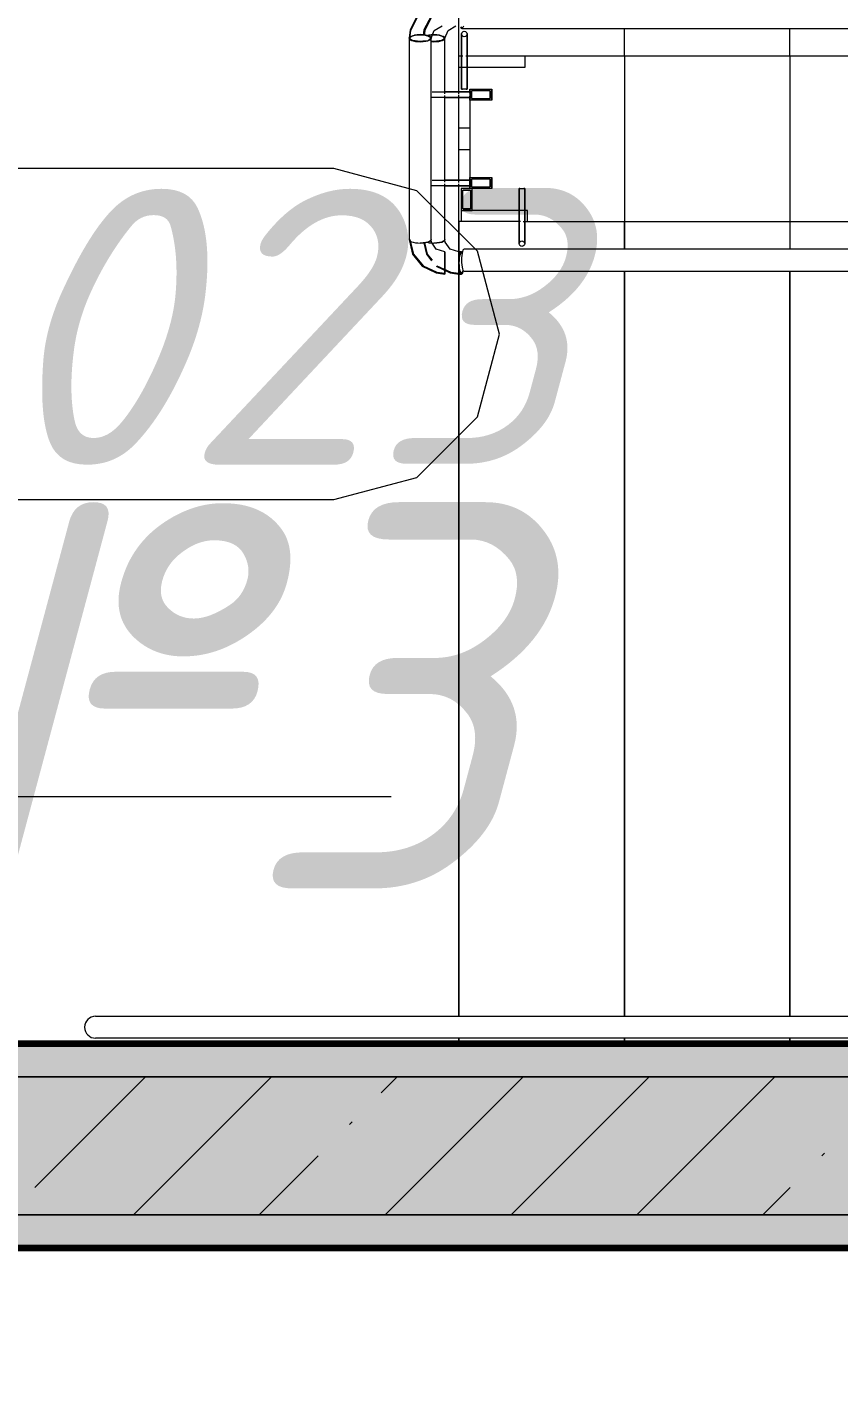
# Model space of a CAD drawing. Header units: millimetres. Extents: x -537608 to 253996, y -217170 to 186033.
# Drawn here: x -271093 to -269623, y 27089 to 29551 of the extents above; entities that cross this region are included whole.
import ezdxf

# ---------------------------------------------------------------- set-up
doc = ezdxf.new("R2010")
doc.units = ezdxf.units.MM
doc.layers.add('16) Лак 1.6м', color=160, linetype='Continuous', lineweight=90)
doc.layers.add('PDF _Геометрия', color=7, linetype='Continuous')
doc.layers.add('PDF _Текст', color=7, linetype='Continuous')
doc.layers.add('PDF _Сплошная заливка', color=7, linetype='Continuous', true_color=0xffffff)
doc.styles.add('PDF ISOCPEUR Italic', font='isocpeui.ttf')

msp = doc.modelspace()

# ---------------------------------------------------------------- hatches: boundary and pattern name
at = {"layer": 'PDF _Сплошная заливка', "true_color": 0x56bc34, "transparency": 33554559}
msp.add_hatch(color=85, dxfattribs=at).paths.add_polyline_path([(-265161.3488, 27649.0007), (-264911.3488, 27649.0007), (-264911.3488, 27709.0035), (-272351.3511, 27709.0035), (-272351.3511, 27649.0007), (-266113.7491, 27649.0007)])
at = {"layer": 'PDF _Сплошная заливка', "transparency": 33554559}
msp.add_hatch(color=256, dxfattribs=at).paths.add_polyline_path([(-265161.3488, 27399.0039), (-265161.3488, 27649.0007), (-272161.3508, 27649.0007), (-272161.3508, 27399.0039), (-266113.7491, 27399.0039)])
at = {"layer": 'PDF _Сплошная заливка', "true_color": 0xff7d7d, "transparency": 33554559}
msp.add_hatch(color=11, dxfattribs=at).paths.add_polyline_path([(-265221.3495, 27339.0011), (-265161.3488, 27339.0011), (-265161.3488, 27399.0039), (-272101.3522, 27399.0039), (-272101.3522, 27339.0011), (-266113.7491, 27339.0011)])

# ---------------------------------------------------------------- linework, layer by layer
at = {"layer": '16) Лак 1.6м'}
for points in [[(-272351.3511, 30799.35), (-272351.3511, 30989.0038), (-265131.349, 30989.0038), (-265131.349, 30799.0034), (-265131.349, 30769.002), (-264971.3501, 30769.002), (-264971.3501, 27709.0035), (-272351.3511, 27709.0035), (-272351.3511, 29149.3516)], [(-272721.3514, 29149.3516), (-272721.3514, 27089.0043), (-272101.3522, 27089.0043), (-272101.3522, 27339.0011), (-265221.3495, 27339.0011), (-265221.3495, 27089.0043), (-264911.3488, 27089.0043)]]:
    msp.add_lwpolyline(points, dxfattribs=at)
at = {"layer": 'PDF _Геометрия', "color": 253, "lineweight": 9, "true_color": 0xaaaaaa}
for p, q in [((-270311.3514, 29499.0043), (-270311.3514, 30939.0036)), ((-270011.3502, 29499.0043), (-270011.3502, 29549.6159)), ((-270011.3502, 29499.0043), (-270011.3502, 29549.6159)), ((-269711.351, 29499.0043), (-269711.351, 29549.7279)), ((-269711.351, 29499.0043), (-269711.351, 29549.7279)), ((-270011.3502, 29499.0043), (-270191.3501, 29499.0043)), ((-269711.351, 29499.0043), (-270011.3502, 29499.0043)), ((-270011.3502, 29499.0043), (-270011.3502, 29199.0031)), ((-270011.3502, 29499.0043), (-270011.3502, 29199.0031)), ((-269411.3498, 29499.0043), (-269711.351, 29499.0043)), ((-269711.351, 29499.0043), (-269711.351, 29199.0031)), ((-269711.351, 29499.0043), (-269711.351, 29199.0031)), ((-270537.571, 29295.1196), (-271737.5718, 29295.1196)), ((-270387.5704, 29254.9238), (-270537.571, 29295.1196)), ((-270277.7632, 29145.1189), (-270387.5704, 29254.9238)), ((-270199.5033, 29199.0031), (-270311.3514, 29199.0031)), ((-270311.3514, 29199.0031), (-270311.3514, 27759.0038)), ((-270311.3514, 27759.0038), (-270311.3514, 29199.0031)), ((-270194.5042, 29199.0031), (-270011.3502, 29199.0031)), ((-270011.3502, 29199.0031), (-269711.351, 29199.0031)), ((-270011.3502, 29148.5034), (-270011.3502, 29199.0031)), ((-270011.3502, 29199.0031), (-270011.3502, 29148.5034)), ((-269711.351, 29199.0031), (-269411.3498, 29199.0031)), ((-269711.351, 29199.0031), (-269711.351, 29148.6928)), ((-269711.351, 29199.0031), (-269711.351, 29148.6928)), ((-270237.5718, 28995.1182), (-270277.7632, 29145.1189)), ((-270011.3502, 27759.0038), (-270011.3502, 29109.5047)), ((-270011.3502, 29109.5047), (-270011.3502, 27759.0038)), ((-269711.351, 27759.0038), (-269711.351, 29109.311)), ((-269711.351, 29109.311), (-269711.351, 27759.0038)), ((-270277.7632, 28845.1176), (-270237.5718, 28995.1182)), ((-270387.5704, 28735.3083), (-270277.7632, 28845.1176)), ((-270537.571, 28695.117), (-270387.5704, 28735.3083)), ((-271737.5718, 28695.117), (-270537.571, 28695.117)), ((-271846.6103, 28157.0851), (-270433.6974, 28157.0851)), ((-270311.3514, 27709.0035), (-270311.3514, 27719.0019)), ((-270311.3514, 27719.0019), (-270311.3514, 27709.0035)), ((-270011.3502, 27709.0035), (-270011.3502, 27719.0019)), ((-270011.3502, 27719.0019), (-270011.3502, 27709.0035)), ((-269711.351, 27709.0035), (-269711.351, 27719.0019)), ((-269711.351, 27719.0019), (-269711.351, 27709.0035)), ((-271063.9468, 27649.0007), (-270958.114, 27649.0007)), ((-270758.1131, 27649.0007), (-269758.1132, 27649.0007))]:
    msp.add_line(p, q, dxfattribs=at)
at = {"layer": 'PDF _Геометрия', "color": 9, "lineweight": 9, "true_color": 0xc0c0c0}
for p, q in [((-270311.3514, 29429.8988), (-270311.3514, 30939.0036)), ((-270311.3514, 29269.8999), (-270311.3514, 29428.1075)), ((-270311.3514, 29199.0031), (-270311.3514, 29267.4842))]:
    msp.add_line(p, q, dxfattribs=at)
at = {"layer": 'PDF _Геометрия', "lineweight": 9}
for p, q in [((-270386.6231, 29571.1369), (-270399.3965, 29546.688)), ((-270398.178, 29545.3876), (-270385.8803, 29569.6901)), ((-270361.623, 29571.1369), (-270374.3964, 29546.688)), ((-270360.8802, 29569.6901), (-270373.1779, 29545.3876)), ((-270355.853, 29545.5684), (-270341.6112, 29553.5386)), ((-270330.8529, 29545.5684), (-270316.6111, 29553.5386)), ((-270307.1231, 29549.5041), (-270308.1198, 29550.9853)), ((-270308.1198, 29550.9853), (-270307.1231, 29549.5041)), ((-270307.6204, 29551.7044), (-270306.5977, 29550.6365)), ((-270306.0724, 29549.0045), (-270307.1231, 29549.5041)), ((-270307.1231, 29549.5041), (-270306.0724, 29549.0045)), ((-270306.5977, 29550.6365), (-270306.0724, 29550.503)), ((-270306.5977, 29550.6365), (-270306.0724, 29550.503)), ((-270306.0724, 29550.503), (-270305.5449, 29550.6365)), ((-270306.0724, 29550.503), (-270305.5449, 29550.6365)), ((-270305.0218, 29549.5041), (-270306.0724, 29549.0045)), ((-270306.0724, 29549.0045), (-266416.6289, 29549.0045)), ((-270305.5449, 29550.6365), (-270304.5244, 29551.7044)), ((-270304.0228, 29550.9853), (-270305.0218, 29549.5041)), ((-270303.1293, 29553.3664), (-270304.0228, 29550.9853)), ((-270399.3965, 29546.688), (-270401.3514, 29531.4493)), ((-270401.3514, 29531.4493), (-270400.6689, 29533.1157)), ((-270400.6689, 29533.1157), (-270401.3514, 29531.4493)), ((-270401.3514, 29531.4493), (-270401.3514, 29166.558)), ((-270401.3514, 29531.4493), (-270400.8498, 29530.0111)), ((-270400.8498, 29530.0111), (-270399.3685, 29528.6505)), ((-270400.6689, 29533.1157), (-270398.671, 29534.6701)), ((-270398.671, 29534.6701), (-270400.6689, 29533.1157)), ((-270399.8508, 29531.4493), (-270398.178, 29545.3876)), ((-270399.8508, 29531.4493), (-270399.22, 29532.9909)), ((-270399.22, 29532.9909), (-270399.8508, 29531.4493)), ((-270399.8508, 29531.4493), (-270399.22, 29529.9036)), ((-270399.22, 29529.9036), (-270399.8508, 29531.4493)), ((-270399.3685, 29528.6505), (-270396.9873, 29527.4276)), ((-270399.22, 29532.9909), (-270397.3727, 29534.429)), ((-270397.3727, 29534.429), (-270399.22, 29532.9909)), ((-270399.22, 29529.9036), (-270397.3727, 29528.4654)), ((-270397.3727, 29528.4654), (-270399.22, 29529.9036)), ((-270397.3727, 29534.429), (-270394.4318, 29535.6649)), ((-270394.4318, 29535.6649), (-270397.3727, 29534.429)), ((-270397.3727, 29528.4654), (-270394.4318, 29527.2339)), ((-270394.4318, 29527.2339), (-270397.3727, 29528.4654)), ((-270396.9873, 29527.4276), (-270393.8204, 29526.4071)), ((-270394.4318, 29535.6649), (-270390.6017, 29536.6121)), ((-270390.6017, 29536.6121), (-270394.4318, 29535.6649)), ((-270394.4318, 29527.2339), (-270390.6017, 29526.2866)), ((-270390.6017, 29526.2866), (-270394.4318, 29527.2339)), ((-270393.8204, 29526.4071), (-270390.0312, 29525.6407)), ((-270386.5262, 29537.6757), (-270391.3509, 29537.0298)), ((-270391.3509, 29537.0298), (-270386.5262, 29537.6757)), ((-270390.6017, 29536.6121), (-270386.1386, 29537.2063)), ((-270386.1386, 29537.2063), (-270390.6017, 29536.6121)), ((-270390.6017, 29526.2866), (-270386.1386, 29525.688)), ((-270386.1386, 29525.688), (-270390.6017, 29526.2866)), ((-270390.0312, 29525.6407), (-270385.8049, 29525.1627)), ((-270381.3504, 29537.8953), (-270386.5262, 29537.6757)), ((-270386.5262, 29537.6757), (-270381.3504, 29537.8953)), ((-270386.1386, 29537.2063), (-270381.3504, 29537.4087)), ((-270381.3504, 29537.4087), (-270386.1386, 29537.2063)), ((-270386.1386, 29525.688), (-270381.3504, 29525.4856)), ((-270381.3504, 29525.4856), (-270386.1386, 29525.688)), ((-270385.8049, 29525.1627), (-270381.3504, 29525.0034)), ((-270376.896, 29537.7316), (-270381.3504, 29537.8953)), ((-270381.3504, 29537.8953), (-270376.1747, 29537.6757)), ((-270381.3504, 29537.4087), (-270376.5623, 29537.2063)), ((-270376.5623, 29537.2063), (-270381.3504, 29537.4087)), ((-270381.3504, 29525.4856), (-270376.5623, 29525.688)), ((-270376.5623, 29525.688), (-270381.3504, 29525.4856)), ((-270381.3504, 29525.0034), (-270376.1747, 29525.223)), ((-270376.1747, 29525.223), (-270381.3504, 29525.0034)), ((-270372.6697, 29537.2537), (-270376.896, 29537.7316)), ((-270376.5623, 29537.2063), (-270372.1014, 29536.6121)), ((-270372.1014, 29536.6121), (-270376.5623, 29537.2063)), ((-270376.5623, 29525.688), (-270372.1014, 29526.2866)), ((-270372.1014, 29526.2866), (-270376.5623, 29525.688)), ((-270376.1747, 29537.6757), (-270371.35, 29537.0298)), ((-270376.1747, 29525.223), (-270371.35, 29525.8646)), ((-270371.35, 29525.8646), (-270376.1747, 29525.223)), ((-270374.3964, 29546.688), (-270375.6279, 29537.0815)), ((-270373.1779, 29545.3876), (-270374.1983, 29536.892)), ((-270368.8805, 29536.4872), (-270372.6697, 29537.2537)), ((-270372.1014, 29536.6121), (-270368.2691, 29535.6649)), ((-270368.2691, 29535.6649), (-270372.1014, 29536.6121)), ((-270371.35, 29525.8646), (-270367.2077, 29526.8894)), ((-270367.2077, 29526.8894), (-270371.35, 29525.8646)), ((-270369.4317, 29535.6649), (-270365.6016, 29536.6121)), ((-270365.6016, 29536.6121), (-270369.4317, 29535.6649)), ((-270365.7157, 29535.4668), (-270368.8805, 29536.4872)), ((-270368.2691, 29535.6649), (-270365.3303, 29534.429)), ((-270365.3303, 29534.429), (-270368.2691, 29535.6649)), ((-270367.2077, 29526.8894), (-270364.0299, 29528.2242)), ((-270364.0299, 29528.2242), (-270367.2077, 29526.8894)), ((-270366.3508, 29537.0298), (-270361.5282, 29537.6757)), ((-270363.3324, 29534.2439), (-270365.7157, 29535.4668)), ((-270365.6016, 29536.6121), (-270361.1385, 29537.2063)), ((-270361.1385, 29537.2063), (-270365.6016, 29536.6121)), ((-270365.3303, 29534.429), (-270363.4809, 29532.9909)), ((-270363.4809, 29532.9909), (-270365.3303, 29534.429)), ((-270363.4809, 29529.9036), (-270365.3303, 29528.4654)), ((-270365.3303, 29528.4654), (-270363.4809, 29529.9036)), ((-270364.0299, 29534.6701), (-270362.032, 29533.1157)), ((-270364.0299, 29528.2242), (-270362.032, 29529.7786)), ((-270362.032, 29529.7786), (-270364.0299, 29528.2242)), ((-270363.4809, 29532.9909), (-270362.8501, 29531.4493)), ((-270362.8501, 29531.4493), (-270363.4809, 29532.9909)), ((-270362.8501, 29531.4493), (-270363.4809, 29529.9036)), ((-270363.4809, 29529.9036), (-270362.8501, 29531.4493)), ((-270361.8533, 29532.8832), (-270363.3324, 29534.2439)), ((-270362.032, 29533.1157), (-270361.3517, 29531.4493)), ((-270362.032, 29529.7786), (-270361.3517, 29531.4493)), ((-270361.3517, 29531.4493), (-270362.032, 29529.7786)), ((-270361.3517, 29531.4493), (-270361.8533, 29532.8832)), ((-270361.5282, 29537.6757), (-270356.3503, 29537.8953)), ((-270356.3503, 29525.0034), (-270361.5282, 29525.223)), ((-270361.5282, 29525.223), (-270356.3503, 29525.0034)), ((-270361.3517, 29531.4493), (-270355.853, 29545.5684)), ((-270361.3517, 29166.558), (-270361.3517, 29531.4493)), ((-270361.1385, 29537.2063), (-270356.3503, 29537.4087)), ((-270356.3503, 29537.4087), (-270361.1385, 29537.2063)), ((-270356.3503, 29525.4856), (-270361.1385, 29525.688)), ((-270361.1385, 29525.688), (-270356.3503, 29525.4856)), ((-270356.3503, 29537.8953), (-270360.8048, 29537.7316)), ((-270356.3503, 29537.8953), (-270351.1747, 29537.6757)), ((-270351.1747, 29537.6757), (-270356.3503, 29537.8953)), ((-270356.3503, 29537.4087), (-270351.5622, 29537.2063)), ((-270351.5622, 29537.2063), (-270356.3503, 29537.4087)), ((-270351.5622, 29525.688), (-270356.3503, 29525.4856)), ((-270356.3503, 29525.4856), (-270351.5622, 29525.688)), ((-270356.3503, 29525.0034), (-270351.8959, 29525.1627)), ((-270351.8959, 29525.1627), (-270347.6718, 29525.6407)), ((-270351.5622, 29537.2063), (-270347.1013, 29536.6121)), ((-270347.1013, 29536.6121), (-270351.5622, 29537.2063)), ((-270347.1013, 29526.2866), (-270351.5622, 29525.688)), ((-270351.5622, 29525.688), (-270347.1013, 29526.2866)), ((-270351.1747, 29537.6757), (-270346.3499, 29537.0298)), ((-270346.3499, 29537.0298), (-270351.1747, 29537.6757)), ((-270347.6718, 29525.6407), (-270343.8804, 29526.4071)), ((-270347.1013, 29536.6121), (-270343.269, 29535.6649)), ((-270343.269, 29535.6649), (-270347.1013, 29536.6121)), ((-270343.269, 29527.2339), (-270347.1013, 29526.2866)), ((-270347.1013, 29526.2866), (-270343.269, 29527.2339)), ((-270343.8804, 29526.4071), (-270340.7156, 29527.4276)), ((-270343.269, 29535.6649), (-270340.3302, 29534.429)), ((-270340.3302, 29534.429), (-270343.269, 29535.6649)), ((-270340.3302, 29528.4654), (-270343.269, 29527.2339)), ((-270343.269, 29527.2339), (-270340.3302, 29528.4654)), ((-270340.7156, 29527.4276), (-270338.3323, 29528.6505)), ((-270340.3302, 29534.429), (-270338.4808, 29532.9909)), ((-270338.4808, 29532.9909), (-270340.3302, 29534.429)), ((-270338.4808, 29529.9036), (-270340.3302, 29528.4654)), ((-270340.3302, 29528.4654), (-270338.4808, 29529.9036)), ((-270337.0319, 29533.1157), (-270339.0298, 29534.6701)), ((-270339.0298, 29534.6701), (-270337.0319, 29533.1157)), ((-270338.4808, 29532.9909), (-270337.85, 29531.4493)), ((-270337.85, 29531.4493), (-270338.4808, 29532.9909)), ((-270337.85, 29531.4493), (-270338.4808, 29529.9036)), ((-270338.4808, 29529.9036), (-270337.85, 29531.4493)), ((-270338.3323, 29528.6505), (-270336.8532, 29530.0111)), ((-270336.3515, 29531.4493), (-270337.0319, 29533.1157)), ((-270337.0319, 29533.1157), (-270336.3515, 29531.4493)), ((-270336.8532, 29530.0111), (-270336.3515, 29531.4493)), ((-270336.3515, 29531.4493), (-270330.8529, 29545.5684)), ((-270336.3515, 29430.2949), (-270336.3515, 29531.4493)), ((-270306.3501, 29539.0019), (-270306.3501, 29538.7522)), ((-270306.3501, 29538.7522), (-270306.3501, 29539.0019)), ((-270306.3501, 29538.7522), (-270306.3501, 29530.3814)), ((-270306.3501, 29530.3814), (-270306.3501, 29538.7522)), ((-270306.3501, 29530.3814), (-270306.3501, 29514.0018)), ((-270306.3501, 29514.0018), (-270306.3501, 29530.3814)), ((-270296.3518, 29532.8875), (-270296.3518, 29539.0019)), ((-270296.3518, 29539.0019), (-270296.3518, 29532.8875)), ((-270296.3518, 29517.537), (-270296.3518, 29532.8875)), ((-270296.3518, 29532.8875), (-270296.3518, 29517.537)), ((-270303.8506, 29499.0043), (-270311.3514, 29499.0043)), ((-270306.3501, 29514.0018), (-270306.3501, 29439.0015)), ((-270306.3501, 29439.0015), (-270306.3501, 29514.0018)), ((-270191.3501, 29499.0043), (-270298.8514, 29499.0043)), ((-270296.3518, 29514.0018), (-270296.3518, 29517.537)), ((-270296.3518, 29517.537), (-270296.3518, 29514.0018)), ((-270296.3518, 29514.0018), (-270296.3518, 29439.0015)), ((-270296.3518, 29439.0015), (-270296.3518, 29514.0018)), ((-270191.3501, 29479.0034), (-270191.3501, 29499.0043)), ((-270311.3514, 29479.0034), (-270191.3501, 29479.0034)), ((-270359.8855, 29434.0024), (-270356.3503, 29434.0024)), ((-270356.3503, 29434.0024), (-270291.3505, 29434.0024)), ((-270291.3505, 29434.0024), (-270336.9005, 29434.0024)), ((-270336.3515, 29270.296), (-270336.3515, 29427.7071)), ((-270306.18, 29439.0015), (-270306.3501, 29439.0015)), ((-270306.3501, 29439.0015), (-270306.18, 29439.0015)), ((-270306.18, 29439.0015), (-270306.3501, 29439.0015)), ((-270306.3501, 29439.0015), (-270306.18, 29439.0015)), ((-270305.6806, 29439.0015), (-270306.18, 29439.0015)), ((-270306.18, 29439.0015), (-270305.6806, 29439.0015)), ((-270305.6806, 29439.0015), (-270306.18, 29439.0015)), ((-270306.18, 29439.0015), (-270305.6806, 29439.0015)), ((-270304.8861, 29439.0015), (-270305.6806, 29439.0015)), ((-270305.6806, 29439.0015), (-270304.8861, 29439.0015)), ((-270304.8861, 29439.0015), (-270305.6806, 29439.0015)), ((-270305.6806, 29439.0015), (-270304.8861, 29439.0015)), ((-270303.8506, 29439.0015), (-270304.8861, 29439.0015)), ((-270302.6449, 29439.0015), (-270303.8506, 29439.0015)), ((-270301.351, 29439.0015), (-270302.6449, 29439.0015)), ((-270300.057, 29439.0015), (-270301.351, 29439.0015)), ((-270298.8514, 29439.0015), (-270300.057, 29439.0015)), ((-270297.8158, 29439.0015), (-270298.8514, 29439.0015)), ((-270297.8158, 29439.0015), (-270297.0214, 29439.0015)), ((-270297.0214, 29439.0015), (-270297.8158, 29439.0015)), ((-270297.8158, 29439.0015), (-270297.0214, 29439.0015)), ((-270297.0214, 29439.0015), (-270297.8158, 29439.0015)), ((-270297.0214, 29439.0015), (-270296.5219, 29439.0015)), ((-270296.5219, 29439.0015), (-270297.0214, 29439.0015)), ((-270297.0214, 29439.0015), (-270296.5219, 29439.0015)), ((-270296.5219, 29439.0015), (-270297.0214, 29439.0015)), ((-270296.5219, 29439.0015), (-270296.3518, 29439.0015)), ((-270296.3518, 29439.0015), (-270296.5219, 29439.0015)), ((-270296.5219, 29439.0015), (-270296.3518, 29439.0015)), ((-270296.3518, 29439.0015), (-270296.5219, 29439.0015)), ((-270291.3505, 29439.0015), (-270291.3505, 29431.5049)), ((-270291.3505, 29433.8344), (-270291.3505, 29434.0024)), ((-270291.3505, 29434.0024), (-270291.3505, 29433.8344)), ((-270291.3505, 29433.8344), (-270291.3505, 29434.0024)), ((-270291.3505, 29434.0024), (-270291.3505, 29433.8344)), ((-270291.3505, 29433.3349), (-270291.3505, 29433.8344)), ((-270291.3505, 29433.8344), (-270291.3505, 29433.3349)), ((-270291.3505, 29433.3349), (-270291.3505, 29433.8344)), ((-270291.3505, 29433.8344), (-270291.3505, 29433.3349)), ((-270291.3505, 29432.5383), (-270291.3505, 29433.3349)), ((-270291.3505, 29433.3349), (-270291.3505, 29432.5383)), ((-270291.3505, 29432.5383), (-270291.3505, 29433.3349)), ((-270291.3505, 29433.3349), (-270291.3505, 29432.5383)), ((-270291.3505, 29431.5049), (-270291.3505, 29432.5383)), ((-270291.3505, 29432.5383), (-270291.3505, 29431.5049)), ((-270291.3505, 29431.5049), (-270291.3505, 29432.5383)), ((-270291.3505, 29432.5383), (-270291.3505, 29431.5049)), ((-270291.3505, 29431.5049), (-270291.3505, 29430.2949)), ((-270291.3505, 29430.2949), (-270291.3505, 29429.0032)), ((-270291.3505, 29429.0032), (-270291.3505, 29427.7071)), ((-270291.3505, 29427.7071), (-270291.3505, 29426.5014)), ((-270291.3505, 29426.5014), (-270291.3505, 29425.468)), ((-270291.3505, 29425.468), (-270291.3505, 29426.5014)), ((-270291.3505, 29426.5014), (-270291.3505, 29425.468)), ((-270291.3505, 29425.468), (-270291.3505, 29426.5014)), ((-270291.3505, 29426.5014), (-270291.3505, 29329.0027)), ((-270291.3505, 29425.468), (-270291.3505, 29424.6714)), ((-270291.3505, 29424.6714), (-270291.3505, 29425.468)), ((-270291.3505, 29425.468), (-270291.3505, 29424.6714)), ((-270291.3505, 29424.6714), (-270291.3505, 29425.468)), ((-270288.3514, 29422.0018), (-270288.3514, 29436.0046)), ((-270254.3498, 29436.0046), (-270254.3498, 29422.0018)), ((-270251.3508, 29419.0048), (-270251.3508, 29439.0015)), ((-270356.3503, 29424.004), (-270362.032, 29424.004)), ((-270291.3505, 29424.004), (-270356.3503, 29424.004)), ((-270336.9048, 29424.004), (-270291.3505, 29424.004)), ((-270291.3505, 29424.6714), (-270291.3505, 29424.1719)), ((-270291.3505, 29424.1719), (-270291.3505, 29424.6714)), ((-270291.3505, 29424.6714), (-270291.3505, 29424.1719)), ((-270291.3505, 29424.1719), (-270291.3505, 29424.6714)), ((-270291.3505, 29424.1719), (-270291.3505, 29424.004)), ((-270291.3505, 29424.004), (-270291.3505, 29424.1719)), ((-270291.3505, 29424.1719), (-270291.3505, 29424.004)), ((-270291.3505, 29424.004), (-270291.3505, 29424.1719)), ((-270311.3514, 29369.0046), (-270291.3505, 29369.0046)), ((-270291.3505, 29369.0046), (-270291.3505, 29271.5016)), ((-270291.3505, 29329.0027), (-270311.3514, 29329.0027)), ((-270251.3508, 29259.0016), (-270251.3508, 29279.0025)), ((-270356.3503, 29264.0008), (-270362.5767, 29264.0008)), ((-270359.8855, 29274.0033), (-270356.3503, 29274.0033)), ((-270356.3503, 29274.0033), (-270291.3505, 29274.0033)), ((-270291.3505, 29264.0008), (-270356.3503, 29264.0008)), ((-270291.3505, 29274.0033), (-270337.4216, 29274.0033)), ((-270337.3871, 29264.0008), (-270291.3505, 29264.0008)), ((-270336.3515, 29166.558), (-270336.3515, 29267.4842)), ((-270290.0028, 29256.0046), (-270304.0034, 29256.0046)), ((-270291.3505, 29259.0016), (-270303.6395, 29259.0016)), ((-270291.3505, 29273.8311), (-270291.3505, 29274.0033)), ((-270291.3505, 29274.0033), (-270291.3505, 29273.8311)), ((-270291.3505, 29273.8311), (-270291.3505, 29274.0033)), ((-270291.3505, 29274.0033), (-270291.3505, 29273.8311)), ((-270291.3505, 29273.3317), (-270291.3505, 29273.8311)), ((-270291.3505, 29273.8311), (-270291.3505, 29273.3317)), ((-270291.3505, 29273.3317), (-270291.3505, 29273.8311)), ((-270291.3505, 29273.8311), (-270291.3505, 29273.3317)), ((-270291.3505, 29272.5393), (-270291.3505, 29273.3317)), ((-270291.3505, 29273.3317), (-270291.3505, 29272.5393)), ((-270291.3505, 29272.5393), (-270291.3505, 29273.3317)), ((-270291.3505, 29273.3317), (-270291.3505, 29272.5393)), ((-270291.3505, 29271.5016), (-270291.3505, 29272.5393)), ((-270291.3505, 29272.5393), (-270291.3505, 29271.5016)), ((-270291.3505, 29271.5016), (-270291.3505, 29272.5393)), ((-270291.3505, 29272.5393), (-270291.3505, 29271.5016)), ((-270291.3505, 29271.5016), (-270291.3505, 29270.296)), ((-270291.3505, 29270.296), (-270291.3505, 29269.0042)), ((-270291.3505, 29269.0042), (-270291.3505, 29267.7081)), ((-270291.3505, 29267.7081), (-270291.3505, 29266.5025)), ((-270291.3505, 29266.5025), (-270291.3505, 29265.469)), ((-270291.3505, 29265.469), (-270291.3505, 29266.5025)), ((-270291.3505, 29266.5025), (-270291.3505, 29259.0016)), ((-270291.3505, 29266.5025), (-270291.3505, 29265.469)), ((-270291.3505, 29265.469), (-270291.3505, 29266.5025)), ((-270291.3505, 29265.469), (-270291.3505, 29264.6725)), ((-270291.3505, 29264.6725), (-270291.3505, 29265.469)), ((-270291.3505, 29265.469), (-270291.3505, 29264.6725)), ((-270291.3505, 29264.6725), (-270291.3505, 29265.469)), ((-270291.3505, 29264.6725), (-270291.3505, 29264.173)), ((-270291.3505, 29264.173), (-270291.3505, 29264.6725)), ((-270291.3505, 29264.6725), (-270291.3505, 29264.173)), ((-270291.3505, 29264.173), (-270291.3505, 29264.6725)), ((-270291.3505, 29264.173), (-270291.3505, 29264.0008)), ((-270291.3505, 29264.0008), (-270291.3505, 29264.173)), ((-270291.3505, 29264.173), (-270291.3505, 29264.0008)), ((-270291.3505, 29264.0008), (-270291.3505, 29264.173)), ((-270288.3514, 29262.0028), (-270288.3514, 29276.0013)), ((-270254.3498, 29276.0013), (-270254.3498, 29262.0028)), ((-270202.0029, 29184.0012), (-270202.0029, 29259.0016)), ((-270202.0029, 29259.0016), (-270202.0029, 29184.0012)), ((-270201.8328, 29259.0016), (-270202.0029, 29259.0016)), ((-270202.0029, 29259.0016), (-270201.8328, 29259.0016)), ((-270201.8328, 29259.0016), (-270202.0029, 29259.0016)), ((-270202.0029, 29259.0016), (-270201.8328, 29259.0016)), ((-270201.3334, 29259.0016), (-270201.8328, 29259.0016)), ((-270201.8328, 29259.0016), (-270201.3334, 29259.0016)), ((-270201.3334, 29259.0016), (-270201.8328, 29259.0016)), ((-270201.8328, 29259.0016), (-270201.3334, 29259.0016)), ((-270200.5389, 29259.0016), (-270201.3334, 29259.0016)), ((-270201.3334, 29259.0016), (-270200.5389, 29259.0016)), ((-270200.5389, 29259.0016), (-270201.3334, 29259.0016)), ((-270201.3334, 29259.0016), (-270200.5389, 29259.0016)), ((-270200.5389, 29259.0016), (-270199.5033, 29259.0016)), ((-270199.5033, 29259.0016), (-270198.2977, 29259.0016)), ((-270198.2977, 29259.0016), (-270197.0038, 29259.0016)), ((-270197.0038, 29259.0016), (-270195.7098, 29259.0016)), ((-270195.7098, 29259.0016), (-270194.5042, 29259.0016)), ((-270194.5042, 29259.0016), (-270193.4686, 29259.0016)), ((-270193.4686, 29259.0016), (-270192.6742, 29259.0016)), ((-270192.6742, 29259.0016), (-270193.4686, 29259.0016)), ((-270193.4686, 29259.0016), (-270192.6742, 29259.0016)), ((-270192.6742, 29259.0016), (-270193.4686, 29259.0016)), ((-270192.6742, 29259.0016), (-270192.1747, 29259.0016)), ((-270192.1747, 29259.0016), (-270192.6742, 29259.0016)), ((-270192.6742, 29259.0016), (-270192.1747, 29259.0016)), ((-270192.1747, 29259.0016), (-270192.6742, 29259.0016)), ((-270192.1747, 29259.0016), (-270192.0024, 29259.0016)), ((-270192.0024, 29259.0016), (-270192.1747, 29259.0016)), ((-270192.1747, 29259.0016), (-270192.0024, 29259.0016)), ((-270192.0024, 29259.0016), (-270192.1747, 29259.0016)), ((-270192.0024, 29184.0012), (-270192.0024, 29259.0016)), ((-270192.0024, 29259.0016), (-270192.0024, 29184.0012)), ((-270307.0025, 29219.004), (-270307.0025, 29199.0031)), ((-270304.0034, 29222.0009), (-270290.0028, 29222.0009)), ((-270187.0033, 29219.004), (-270303.6395, 29219.004)), ((-270187.0033, 29199.0031), (-270187.0033, 29219.004)), ((-270202.0029, 29184.0012), (-270202.0029, 29180.4704)), ((-270202.0029, 29180.4704), (-270202.0029, 29184.0012)), ((-270202.0029, 29180.4704), (-270202.0029, 29165.1155)), ((-270202.0029, 29165.1155), (-270202.0029, 29180.4704)), ((-270192.0024, 29167.6216), (-270192.0024, 29184.0012)), ((-270192.0024, 29184.0012), (-270192.0024, 29167.6216)), ((-270401.3514, 29166.558), (-270400.8498, 29165.1241)), ((-270401.3514, 29166.558), (-270395.1014, 29139.7709)), ((-270400.8498, 29165.1241), (-270399.3685, 29163.7592)), ((-270399.8508, 29166.558), (-270393.6029, 29140.124)), ((-270399.3685, 29163.7592), (-270396.9873, 29162.5406)), ((-270396.9873, 29162.5406), (-270393.8204, 29161.5201)), ((-270393.8204, 29161.5201), (-270390.0312, 29160.7493)), ((-270391.3509, 29160.9775), (-270386.5262, 29160.3317)), ((-270390.0312, 29160.7493), (-270385.8049, 29160.2757)), ((-270385.8049, 29160.2757), (-270381.3504, 29160.112)), ((-270381.3504, 29160.112), (-270376.1747, 29160.3317)), ((-270376.1747, 29160.3317), (-270381.3504, 29160.112)), ((-270376.1747, 29160.3317), (-270371.35, 29160.9775)), ((-270371.35, 29160.9775), (-270376.1747, 29160.3317)), ((-270374.9368, 29160.4953), (-270370.1013, 29139.7709)), ((-270373.4642, 29160.6934), (-270368.6028, 29140.124)), ((-270371.35, 29160.9775), (-270367.2077, 29161.9981)), ((-270367.2077, 29161.9981), (-270371.35, 29160.9775)), ((-270368.8224, 29161.5201), (-270365.0311, 29160.7493)), ((-270367.2077, 29161.9981), (-270364.0299, 29163.3329)), ((-270364.0299, 29163.3329), (-270367.2077, 29161.9981)), ((-270366.3508, 29160.9775), (-270361.5282, 29160.3317)), ((-270365.0311, 29160.7493), (-270360.8048, 29160.2757)), ((-270364.0299, 29163.3329), (-270362.032, 29164.8873)), ((-270362.032, 29164.8873), (-270364.0299, 29163.3329)), ((-270362.032, 29164.8873), (-270361.3517, 29166.558)), ((-270361.3517, 29166.558), (-270362.032, 29164.8873)), ((-270360.8242, 29161.955), (-270361.3517, 29166.558)), ((-270352.2511, 29149.1363), (-270360.8242, 29161.955)), ((-270360.8048, 29160.2757), (-270356.3503, 29160.112)), ((-270356.3503, 29160.112), (-270351.1747, 29160.3317)), ((-270351.1747, 29160.3317), (-270356.3503, 29160.112)), ((-270351.1747, 29160.3317), (-270346.3499, 29160.9775)), ((-270346.3499, 29160.9775), (-270351.1747, 29160.3317)), ((-270346.3499, 29160.9775), (-270342.2076, 29161.9981)), ((-270342.2076, 29161.9981), (-270346.3499, 29160.9775)), ((-270342.2076, 29161.9981), (-270339.0298, 29163.3329)), ((-270339.0298, 29163.3329), (-270342.2076, 29161.9981)), ((-270339.0298, 29163.3329), (-270337.0319, 29164.8873)), ((-270337.0319, 29164.8873), (-270339.0298, 29163.3329)), ((-270337.0319, 29164.8873), (-270336.3515, 29166.558)), ((-270336.3515, 29166.558), (-270337.0319, 29164.8873)), ((-270335.8241, 29161.955), (-270336.3515, 29166.558)), ((-270327.251, 29149.1363), (-270335.8241, 29161.955)), ((-270202.0029, 29165.1155), (-270202.0029, 29159.0011)), ((-270202.0029, 29159.0011), (-270202.0029, 29165.1155)), ((-270192.0024, 29159.2552), (-270192.0024, 29167.6216)), ((-270192.0024, 29167.6216), (-270192.0024, 29159.2552)), ((-270192.0024, 29159.0011), (-270192.0024, 29159.2552)), ((-270192.0024, 29159.2552), (-270192.0024, 29159.0011)), ((-270395.1014, 29139.7709), (-270377.6345, 29118.1983)), ((-270393.6029, 29140.124), (-270376.1661, 29118.9562)), ((-270370.1013, 29139.7709), (-270360.6433, 29128.089)), ((-270368.6028, 29140.124), (-270359.5389, 29129.1181)), ((-270336.3515, 29143.9563), (-270352.2511, 29149.1363)), ((-270336.3515, 29143.5774), (-270336.3515, 29143.9563)), ((-270336.3515, 29143.9563), (-270336.3515, 29143.9132)), ((-270336.3515, 29143.9132), (-270336.3515, 29142.8928)), ((-270336.3515, 29141.9024), (-270336.3515, 29143.5774)), ((-270336.3515, 29142.8928), (-270336.3515, 29140.9809)), ((-270336.3515, 29142.4191), (-270336.3515, 29142.4578)), ((-270336.3515, 29142.4578), (-270336.3515, 29142.1047)), ((-270336.3515, 29141.4718), (-270336.3515, 29142.4191)), ((-270336.3515, 29142.1047), (-270336.3515, 29140.559)), ((-270336.3515, 29139.0045), (-270336.3515, 29141.9024)), ((-270336.3515, 29139.3318), (-270336.3515, 29141.4718)), ((-270336.3515, 29140.9809), (-270336.3515, 29138.2166)), ((-270336.3515, 29140.559), (-270336.3515, 29137.8764)), ((-270336.3515, 29136.1454), (-270336.3515, 29139.3318)), ((-270336.3515, 29135.0861), (-270336.3515, 29139.0045)), ((-270336.3515, 29138.2166), (-270336.3515, 29134.7416)), ((-270336.3515, 29137.8764), (-270336.3515, 29134.2508)), ((-270336.3515, 29132.128), (-270336.3515, 29136.1454)), ((-270336.3515, 29130.4056), (-270336.3515, 29135.0861)), ((-270336.3515, 29134.7416), (-270336.3515, 29130.7242)), ((-270336.3515, 29134.2508), (-270336.3515, 29129.9191)), ((-270336.3515, 29127.5508), (-270336.3515, 29132.128)), ((-270336.3515, 29130.7242), (-270336.3515, 29126.3667)), ((-270336.3515, 29126.0265), (-270336.3515, 29130.4056)), ((-270336.3515, 29129.9191), (-270336.3515, 29125.1825)), ((-270311.3514, 29143.9563), (-270327.251, 29149.1363)), ((-270311.3514, 29143.5774), (-270311.3514, 29143.9563)), ((-270311.3514, 29143.9563), (-270311.3514, 29143.9132)), ((-270311.3514, 29143.9132), (-270311.3514, 29142.8928)), ((-270311.3514, 29141.9024), (-270311.3514, 29143.5774)), ((-270311.3514, 29142.8928), (-270311.3514, 29140.9809)), ((-270311.3514, 29142.4191), (-270311.3514, 29142.4578)), ((-270311.3514, 29142.4578), (-270311.3514, 29142.1047)), ((-270311.3514, 29141.4718), (-270311.3514, 29142.4191)), ((-270311.3514, 29142.1047), (-270311.3514, 29140.559)), ((-270311.3514, 29139.0045), (-270311.3514, 29141.9024)), ((-270311.3514, 29139.3318), (-270311.3514, 29141.4718)), ((-270311.3514, 29140.9809), (-270311.3514, 29138.2166)), ((-270311.3514, 29140.559), (-270311.3514, 29137.8764)), ((-270311.3514, 29136.1454), (-270311.3514, 29139.3318)), ((-270311.3514, 29135.0861), (-270311.3514, 29139.0045)), ((-270311.3514, 29138.2166), (-270311.3514, 29134.7416)), ((-270311.3514, 29137.8764), (-270311.3514, 29134.2508)), ((-270311.3514, 29132.128), (-270311.3514, 29136.1454)), ((-270311.3514, 29130.4056), (-270311.3514, 29135.0861)), ((-270311.3514, 29134.7416), (-270311.3514, 29130.7242)), ((-270311.3514, 29134.2508), (-270311.3514, 29129.9191)), ((-270311.3514, 29127.5508), (-270311.3514, 29132.128)), ((-270311.3514, 29130.7242), (-270311.3514, 29126.3667)), ((-270311.3514, 29126.0265), (-270311.3514, 29130.4056)), ((-270311.3514, 29129.9191), (-270311.3514, 29125.1825)), ((-270311.345, 29143.9563), (-270306.6236, 29143.9563)), ((-270306.6236, 29143.9563), (-270311.345, 29143.9563)), ((-270311.345, 29143.4568), (-270311.345, 29143.9563)), ((-270311.345, 29143.9563), (-270311.345, 29143.276)), ((-270311.345, 29143.276), (-270311.345, 29143.9563)), ((-270311.345, 29143.9563), (-270311.345, 29143.4568)), ((-270311.345, 29141.9756), (-270311.345, 29143.4568)), ((-270311.345, 29143.4568), (-270311.345, 29141.9756)), ((-270311.345, 29143.276), (-270311.345, 29141.2781)), ((-270311.345, 29141.2781), (-270311.345, 29143.276)), ((-270311.345, 29141.8292), (-270311.345, 29142.4578)), ((-270311.345, 29142.4578), (-270311.345, 29141.8292)), ((-270311.345, 29141.8292), (-270311.345, 29142.4578)), ((-270311.345, 29142.4578), (-270311.345, 29141.8292)), ((-270311.345, 29139.5944), (-270311.345, 29141.9756)), ((-270311.345, 29141.9756), (-270311.345, 29139.5944)), ((-270311.345, 29139.9776), (-270311.345, 29141.8292)), ((-270311.345, 29141.8292), (-270311.345, 29139.9776)), ((-270311.345, 29139.9776), (-270311.345, 29141.8292)), ((-270311.345, 29141.8292), (-270311.345, 29139.9776)), ((-270311.345, 29141.2781), (-270311.345, 29138.1003)), ((-270311.345, 29138.1003), (-270311.345, 29141.2781)), ((-270311.345, 29137.041), (-270311.345, 29139.9776)), ((-270311.345, 29139.9776), (-270311.345, 29137.041)), ((-270311.345, 29137.041), (-270311.345, 29139.9776)), ((-270311.345, 29139.9776), (-270311.345, 29137.041)), ((-270311.345, 29136.4296), (-270311.345, 29139.5944)), ((-270311.345, 29139.5944), (-270311.345, 29136.4296)), ((-270311.345, 29138.1003), (-270311.345, 29133.958)), ((-270311.345, 29133.958), (-270311.345, 29138.1003)), ((-270311.345, 29133.2088), (-270311.345, 29137.041)), ((-270311.345, 29137.041), (-270311.345, 29133.2088)), ((-270311.345, 29133.2088), (-270311.345, 29137.041)), ((-270311.345, 29137.041), (-270311.345, 29133.2088)), ((-270311.345, 29132.6404), (-270311.345, 29136.4296)), ((-270311.345, 29136.4296), (-270311.345, 29132.6404)), ((-270311.345, 29133.958), (-270311.345, 29129.1353)), ((-270311.345, 29129.1353), (-270311.345, 29133.958)), ((-270311.345, 29128.7478), (-270311.345, 29133.2088)), ((-270311.345, 29133.2088), (-270311.345, 29128.7478)), ((-270311.345, 29128.7478), (-270311.345, 29133.2088)), ((-270311.345, 29133.2088), (-270311.345, 29128.7478)), ((-270311.345, 29128.4119), (-270311.345, 29132.6404)), ((-270311.345, 29132.6404), (-270311.345, 29128.4119)), ((-270311.2266, 29128.4076), (-270310.8757, 29132.6361)), ((-270310.8757, 29132.6361), (-270311.2266, 29128.4076)), ((-270310.8757, 29132.6361), (-270310.3137, 29136.4296)), ((-270310.3137, 29136.4296), (-270310.8757, 29132.6361)), ((-270310.8627, 29128.3861), (-270310.4902, 29132.5542)), ((-270310.4902, 29132.5542), (-270310.8627, 29128.3861)), ((-270310.4902, 29132.5542), (-270309.8917, 29136.2272)), ((-270309.8917, 29136.2272), (-270310.4902, 29132.5542)), ((-270310.3137, 29136.4296), (-270309.5666, 29139.5944)), ((-270309.5666, 29139.5944), (-270310.3137, 29136.4296)), ((-270309.8917, 29136.2272), (-270309.1038, 29139.1853)), ((-270309.1038, 29139.1853), (-270309.8917, 29136.2272)), ((-270309.5666, 29139.5944), (-270308.671, 29141.9756)), ((-270308.671, 29141.9756), (-270309.5666, 29139.5944)), ((-270309.1038, 29139.1853), (-270308.1715, 29141.2565)), ((-270308.1715, 29141.2565), (-270309.1038, 29139.1853)), ((-270308.671, 29141.9756), (-270307.6742, 29143.4568)), ((-270307.6742, 29143.4568), (-270308.671, 29141.9756)), ((-270308.1715, 29141.2565), (-270307.1489, 29142.3244)), ((-270307.1489, 29142.3244), (-270308.1715, 29141.2565)), ((-270307.6742, 29143.4568), (-270306.6236, 29143.9563)), ((-270306.6236, 29143.9563), (-270307.6742, 29143.4568)), ((-270307.1489, 29142.3244), (-270306.6236, 29142.4578)), ((-270306.6236, 29142.4578), (-270307.1489, 29142.3244)), ((-270306.6236, 29143.9563), (-270305.5729, 29143.4568)), ((-270305.5729, 29143.4568), (-270306.6236, 29143.9563)), ((-270306.6236, 29142.4578), (-270306.0961, 29142.3244)), ((-270306.0961, 29142.3244), (-270306.6236, 29142.4578)), ((-270306.3286, 29133.4542), (-270306.447, 29129.0019)), ((-270305.9776, 29137.6783), (-270306.3286, 29133.4542)), ((-270306.0961, 29142.3244), (-270305.0734, 29141.2565)), ((-270305.0734, 29141.2565), (-270306.0961, 29142.3244)), ((-270305.4157, 29141.4718), (-270305.9776, 29137.6783)), ((-270304.6687, 29144.6409), (-270305.4157, 29141.4718)), ((-270303.773, 29147.0221), (-270304.6687, 29144.6409)), ((-270302.7762, 29148.5034), (-270303.773, 29147.0221)), ((-270301.7256, 29149.0029), (-270302.7762, 29148.5034)), ((-266412.2799, 29149.0029), (-270301.7256, 29149.0029)), ((-270377.6345, 29118.1983), (-270352.2016, 29105.8447)), ((-270376.1661, 29118.9562), (-270350.8603, 29107.0719)), ((-270352.6365, 29118.1983), (-270327.2015, 29105.8447)), ((-270352.2016, 29105.8447), (-270336.3515, 29103.9587)), ((-270351.166, 29118.9562), (-270325.8602, 29107.0719)), ((-270350.8603, 29107.0719), (-270336.3515, 29105.4572)), ((-270336.3515, 29122.7325), (-270336.3515, 29127.5508)), ((-270336.3515, 29126.3667), (-270336.3515, 29121.8885)), ((-270336.3515, 29121.5483), (-270336.3515, 29126.0265)), ((-270336.3515, 29125.1825), (-270336.3515, 29120.3642)), ((-270336.3515, 29117.9959), (-270336.3515, 29122.7325)), ((-270336.3515, 29121.8885), (-270336.3515, 29117.5137)), ((-270336.3515, 29117.1908), (-270336.3515, 29121.5483)), ((-270336.3515, 29120.3642), (-270336.3515, 29115.7913)), ((-270336.3515, 29113.6685), (-270336.3515, 29117.9959)), ((-270336.3515, 29117.5137), (-270336.3515, 29112.8332)), ((-270336.3515, 29113.1734), (-270336.3515, 29117.1908)), ((-270336.3515, 29115.7913), (-270336.3515, 29111.774)), ((-270336.3515, 29110.0386), (-270336.3515, 29113.6685)), ((-270336.3515, 29109.6985), (-270336.3515, 29113.1734)), ((-270336.3515, 29112.8332), (-270336.3515, 29108.9105)), ((-270336.3515, 29111.774), (-270336.3515, 29108.5833)), ((-270336.3515, 29107.3604), (-270336.3515, 29110.0386)), ((-270336.3515, 29106.9384), (-270336.3515, 29109.6985)), ((-270336.3515, 29108.9105), (-270336.3515, 29106.0127)), ((-270336.3515, 29108.5833), (-270336.3515, 29106.4432)), ((-270336.3515, 29105.8103), (-270336.3515, 29107.3604)), ((-270336.3515, 29105.0266), (-270336.3515, 29106.9384)), ((-270336.3515, 29106.4432), (-270336.3515, 29105.5002)), ((-270336.3515, 29106.0127), (-270336.3515, 29104.3376)), ((-270336.3515, 29105.4615), (-270336.3515, 29105.8103)), ((-270336.3515, 29105.5002), (-270336.3515, 29105.4615)), ((-270336.3515, 29104.0018), (-270336.3515, 29105.0266)), ((-270327.2015, 29105.8447), (-270311.3514, 29103.9587)), ((-270325.8602, 29107.0719), (-270311.3514, 29105.4572)), ((-270311.3514, 29122.7325), (-270311.3514, 29127.5508)), ((-270311.3514, 29126.3667), (-270311.3514, 29121.8885)), ((-270311.3514, 29121.5483), (-270311.3514, 29126.0265)), ((-270311.3514, 29125.1825), (-270311.3514, 29120.3642)), ((-270311.3514, 29117.9959), (-270311.3514, 29122.7325)), ((-270311.3514, 29121.8885), (-270311.3514, 29117.5137)), ((-270311.3514, 29117.1908), (-270311.3514, 29121.5483)), ((-270311.3514, 29120.3642), (-270311.3514, 29115.7913)), ((-270311.3514, 29113.6685), (-270311.3514, 29117.9959)), ((-270311.3514, 29117.5137), (-270311.3514, 29112.8332)), ((-270311.3514, 29113.1734), (-270311.3514, 29117.1908)), ((-270311.3514, 29115.7913), (-270311.3514, 29111.774)), ((-270311.3514, 29110.0386), (-270311.3514, 29113.6685)), ((-270311.3514, 29109.6985), (-270311.3514, 29113.1734)), ((-270311.3514, 29112.8332), (-270311.3514, 29108.9105)), ((-270311.3514, 29111.774), (-270311.3514, 29108.5833)), ((-270311.3514, 29107.3604), (-270311.3514, 29110.0386)), ((-270311.3514, 29106.9384), (-270311.3514, 29109.6985)), ((-270311.3514, 29108.9105), (-270311.3514, 29106.0127)), ((-270311.3514, 29108.5833), (-270311.3514, 29106.4432)), ((-270311.3514, 29105.8103), (-270311.3514, 29107.3604)), ((-270311.3514, 29105.0266), (-270311.3514, 29106.9384)), ((-270311.3514, 29106.4432), (-270311.3514, 29105.5002)), ((-270311.3514, 29106.0127), (-270311.3514, 29104.3376)), ((-270311.3514, 29105.4615), (-270311.3514, 29105.8103)), ((-270311.3514, 29105.5002), (-270311.3514, 29105.4615)), ((-270311.3514, 29104.0018), (-270311.3514, 29105.0266)), ((-270311.345, 29129.1353), (-270311.345, 29123.9597)), ((-270311.345, 29123.9597), (-270311.345, 29129.1353)), ((-270311.345, 29123.9597), (-270311.345, 29128.7478)), ((-270311.345, 29128.7478), (-270311.345, 29123.9597)), ((-270311.345, 29123.9597), (-270311.345, 29128.7478)), ((-270311.345, 29128.7478), (-270311.345, 29123.9597)), ((-270311.345, 29123.9597), (-270311.345, 29128.4119)), ((-270311.345, 29128.4119), (-270311.345, 29123.9597)), ((-270311.345, 29123.9597), (-270311.2266, 29128.4076)), ((-270311.2266, 29128.4076), (-270311.345, 29123.9597)), ((-270311.345, 29123.9597), (-270311.345, 29119.1715)), ((-270311.345, 29119.1715), (-270311.345, 29123.9597)), ((-270311.345, 29123.9597), (-270311.345, 29119.5031)), ((-270311.345, 29118.784), (-270311.345, 29123.9597)), ((-270311.345, 29123.9597), (-270311.2266, 29119.5074)), ((-270311.2266, 29119.5074), (-270311.345, 29123.9597)), ((-270311.345, 29123.9597), (-270311.345, 29118.784)), ((-270311.345, 29119.5031), (-270311.345, 29123.9597)), ((-270311.345, 29123.9597), (-270311.345, 29119.1715)), ((-270311.345, 29119.1715), (-270311.345, 29123.9597)), ((-270311.345, 29119.5031), (-270311.345, 29115.2789)), ((-270311.345, 29115.2789), (-270311.345, 29119.5031)), ((-270311.345, 29119.1715), (-270311.345, 29114.7063)), ((-270311.345, 29114.7063), (-270311.345, 29119.1715)), ((-270311.345, 29119.1715), (-270311.345, 29114.7063)), ((-270311.345, 29114.7063), (-270311.345, 29119.1715)), ((-270311.345, 29113.957), (-270311.345, 29118.784)), ((-270311.345, 29118.784), (-270311.345, 29113.957)), ((-270311.345, 29115.2789), (-270311.345, 29111.4897)), ((-270311.345, 29111.4897), (-270311.345, 29115.2789)), ((-270311.345, 29114.7063), (-270311.345, 29110.8783)), ((-270311.345, 29110.8783), (-270311.345, 29114.7063)), ((-270311.345, 29114.7063), (-270311.345, 29110.8783)), ((-270311.345, 29110.8783), (-270311.345, 29114.7063)), ((-270311.345, 29109.8148), (-270311.345, 29113.957)), ((-270311.345, 29113.957), (-270311.345, 29109.8148)), ((-270311.345, 29111.4897), (-270311.345, 29108.3206)), ((-270311.345, 29108.3206), (-270311.345, 29111.4897)), ((-270311.345, 29110.8783), (-270311.345, 29107.9374)), ((-270311.345, 29107.9374), (-270311.345, 29110.8783)), ((-270311.345, 29110.8783), (-270311.345, 29107.9374)), ((-270311.345, 29107.9374), (-270311.345, 29110.8783)), ((-270311.345, 29106.637), (-270311.345, 29109.8148)), ((-270311.345, 29109.8148), (-270311.345, 29106.637)), ((-270311.345, 29108.3206), (-270311.345, 29105.9394)), ((-270311.345, 29105.9394), (-270311.345, 29108.3206)), ((-270311.345, 29107.9374), (-270311.345, 29106.0901)), ((-270311.345, 29106.0901), (-270311.345, 29107.9374)), ((-270311.345, 29107.9374), (-270311.345, 29106.0901)), ((-270311.345, 29106.0901), (-270311.345, 29107.9374)), ((-270311.345, 29104.639), (-270311.345, 29106.637)), ((-270311.345, 29106.637), (-270311.345, 29104.639)), ((-270311.345, 29106.0901), (-270311.345, 29105.4572)), ((-270311.345, 29105.4572), (-270311.345, 29106.0901)), ((-270311.345, 29106.0901), (-270311.345, 29105.4572)), ((-270311.345, 29105.4572), (-270311.345, 29106.0901)), ((-270311.345, 29105.9394), (-270311.345, 29104.4582)), ((-270311.345, 29104.4582), (-270311.345, 29105.9394)), ((-270311.2266, 29119.5074), (-270310.8757, 29115.2789)), ((-270310.8757, 29115.2789), (-270311.2266, 29119.5074)), ((-270310.9897, 29123.9597), (-270310.8627, 29128.3861)), ((-270310.8627, 29128.3861), (-270310.9897, 29123.9597)), ((-270310.9897, 29123.9597), (-270310.8627, 29119.5289)), ((-270310.8627, 29119.5289), (-270310.9897, 29123.9597)), ((-270310.8757, 29115.2789), (-270310.3137, 29111.4897)), ((-270310.3137, 29111.4897), (-270310.8757, 29115.2789)), ((-270310.8627, 29119.5289), (-270310.4902, 29115.3608)), ((-270310.4902, 29115.3608), (-270310.8627, 29119.5289)), ((-270310.4902, 29115.3608), (-270309.8917, 29111.6921)), ((-270309.8917, 29111.6921), (-270310.4902, 29115.3608)), ((-270310.3137, 29111.4897), (-270309.5666, 29108.3206)), ((-270309.5666, 29108.3206), (-270310.3137, 29111.4897)), ((-270309.8917, 29111.6921), (-270309.1038, 29108.734)), ((-270309.1038, 29108.734), (-270309.8917, 29111.6921)), ((-270309.5666, 29108.3206), (-270308.671, 29105.9394)), ((-270308.671, 29105.9394), (-270309.5666, 29108.3206)), ((-270309.1038, 29108.734), (-270308.1715, 29106.6585)), ((-270308.1715, 29106.6585), (-270309.1038, 29108.734)), ((-270308.671, 29105.9394), (-270307.6742, 29104.4582)), ((-270307.6742, 29104.4582), (-270308.671, 29105.9394)), ((-270308.1715, 29106.6585), (-270307.1489, 29105.5949)), ((-270307.1489, 29105.5949), (-270308.1715, 29106.6585)), ((-270307.1489, 29105.5949), (-270306.6236, 29105.4572)), ((-270306.6236, 29105.4572), (-270307.1489, 29105.5949)), ((-270306.6236, 29105.4572), (-270306.0961, 29105.5949)), ((-270306.0961, 29105.5949), (-270306.6236, 29105.4572)), ((-270306.447, 29129.0019), (-270306.3286, 29124.5539)), ((-270306.3286, 29124.5539), (-270305.9776, 29120.3254)), ((-270306.0961, 29105.5949), (-270305.0734, 29106.6585)), ((-270305.0734, 29106.6585), (-270306.0961, 29105.5949)), ((-270305.9776, 29120.3254), (-270305.4157, 29116.5319)), ((-270305.5729, 29104.4582), (-270304.574, 29105.9394)), ((-270304.574, 29105.9394), (-270305.5729, 29104.4582)), ((-270305.4157, 29116.5319), (-270304.6687, 29113.3671)), ((-270305.0734, 29106.6585), (-270304.1412, 29108.734)), ((-270304.1412, 29108.734), (-270305.0734, 29106.6585)), ((-270304.6687, 29113.3671), (-270303.773, 29110.9816)), ((-270304.574, 29105.9394), (-270303.6783, 29108.3206)), ((-270303.6783, 29108.3206), (-270304.574, 29105.9394)), ((-270304.1412, 29108.734), (-270303.6395, 29110.6156)), ((-270303.6395, 29110.6156), (-270304.1412, 29108.734)), ((-270303.773, 29110.9816), (-270302.7762, 29109.5047)), ((-270303.6783, 29108.3206), (-270303.6395, 29108.4885)), ((-270303.6395, 29108.4885), (-270303.6783, 29108.3206)), ((-270302.7762, 29109.5047), (-270301.7256, 29109.0009)), ((-270301.7256, 29109.0009), (-266412.2799, 29109.0009)), ((-270336.3515, 29104.3376), (-270336.3515, 29103.9587)), ((-270336.3515, 29103.9587), (-270336.3515, 29104.0018)), ((-270311.3514, 29104.3376), (-270311.3514, 29103.9587)), ((-270311.3514, 29103.9587), (-270311.3514, 29104.0018)), ((-270311.345, 29103.9587), (-270311.345, 29104.639)), ((-270311.345, 29104.639), (-270311.345, 29103.9587)), ((-270311.345, 29104.4582), (-270311.345, 29103.9587)), ((-270311.345, 29103.9587), (-270311.345, 29104.4582)), ((-270306.6236, 29103.9587), (-270311.345, 29103.9587)), ((-270311.345, 29103.9587), (-270306.6236, 29103.9587)), ((-270307.6742, 29104.4582), (-270306.6236, 29103.9587)), ((-270306.6236, 29103.9587), (-270307.6742, 29104.4582)), ((-270306.6236, 29103.9587), (-270305.5729, 29104.4582)), ((-270305.5729, 29104.4582), (-270306.6236, 29103.9587)), ((-270969.2771, 27759.0038), (-266049.2746, 27759.0038)), ((-264971.3501, 27709.0035), (-272351.3511, 27709.0035)), ((-266049.2746, 27719.0019), (-270969.2771, 27719.0019)), ((-265161.3488, 27649.0007), (-272161.3508, 27649.0007)), ((-272161.3508, 27649.0007), (-265161.3488, 27649.0007)), ((-271079.3964, 27448.6468), (-270879.0425, 27649.0007)), ((-270900.9423, 27399.0039), (-270650.9434, 27649.0007)), ((-270452.1267, 27619.7206), (-270422.8444, 27649.0007)), ((-270444.7464, 27399.0039), (-270194.7453, 27649.0007)), ((-270216.6473, 27399.0039), (-269966.6462, 27649.0007)), ((-269988.5482, 27399.0039), (-269738.5493, 27649.0007)), ((-270509.1498, 27562.6974), (-270504.409, 27567.4382)), ((-270672.8454, 27399.0039), (-270566.1751, 27505.6699)), ((-269653.781, 27505.6699), (-269649.0402, 27510.415)), ((-269760.4491, 27399.0039), (-269710.8063, 27448.6468)), ((-272101.3522, 27399.0039), (-265161.3488, 27399.0039)), ((-265161.3488, 27399.0039), (-272101.3522, 27399.0039)), ((-272101.3522, 27339.0011), (-265221.3495, 27339.0011))]:
    msp.add_line(p, q, dxfattribs=at)
at = {"layer": 'PDF _Геометрия', "lineweight": 20}
for p, q in [((-270291.3505, 29431.5049), (-270291.3505, 29439.0015)), ((-270291.3505, 29439.0015), (-270251.3508, 29439.0015)), ((-270291.3505, 29419.0048), (-270291.3505, 29426.5014)), ((-270254.3498, 29436.0046), (-270288.3514, 29436.0046)), ((-270288.3514, 29436.0046), (-270288.3514, 29422.0018)), ((-270254.3498, 29422.0018), (-270254.3498, 29436.0046)), ((-270251.3508, 29439.0015), (-270251.3508, 29419.0048)), ((-270251.3508, 29419.0048), (-270291.3505, 29419.0048)), ((-270288.3514, 29422.0018), (-270254.3498, 29422.0018)), ((-270291.3505, 29259.0016), (-270291.3505, 29279.0025)), ((-270291.3505, 29279.0025), (-270251.3508, 29279.0025)), ((-270251.3508, 29279.0025), (-270251.3508, 29259.0016)), ((-270287.0037, 29259.0016), (-270307.0025, 29259.0016)), ((-270307.0025, 29259.0016), (-270307.0025, 29219.004)), ((-270304.0034, 29222.0009), (-270304.0034, 29256.0046)), ((-270304.0034, 29256.0046), (-270290.0028, 29256.0046)), ((-270251.3508, 29259.0016), (-270291.3505, 29259.0016)), ((-270290.0028, 29256.0046), (-270290.0028, 29222.0009)), ((-270254.3498, 29276.0013), (-270288.3514, 29276.0013)), ((-270288.3514, 29276.0013), (-270288.3514, 29262.0028)), ((-270288.3514, 29262.0028), (-270254.3498, 29262.0028)), ((-270287.0037, 29219.004), (-270287.0037, 29259.0016)), ((-270254.3498, 29262.0028), (-270254.3498, 29276.0013)), ((-270307.0025, 29219.004), (-270287.0037, 29219.004)), ((-270290.0028, 29222.0009), (-270304.0034, 29222.0009))]:
    msp.add_line(p, q, dxfattribs=at)
at = {"layer": 'PDF _Геометрия', "lineweight": 9}
for centre in [(-270301.3495, 29539.0026), (-270301.3495, 29539.0026), (-270197.0052, 29159.0047), (-270197.0052, 29159.0047)]:
    msp.add_circle(centre, 4.9999, dxfattribs=at)
msp.add_arc((-270969.2749, 27739.0028), 20.001, 90.0061641, 269.9938359, dxfattribs=at)

# ---------------------------------------------------------------- texts
at = {"layer": 'PDF _Текст', "attachment_point": 4, "style": 'PDF ISOCPEUR Italic'}
for s, insert, char_height in [('2.023', (-271644.9043, 29008.4041), 500), ('№3', (-271653.4833, 28338.1889), 700)]:
    msp.add_mtext(s, dxfattribs=dict(at, insert=insert, char_height=char_height))

doc.saveas('drawing.dxf')
